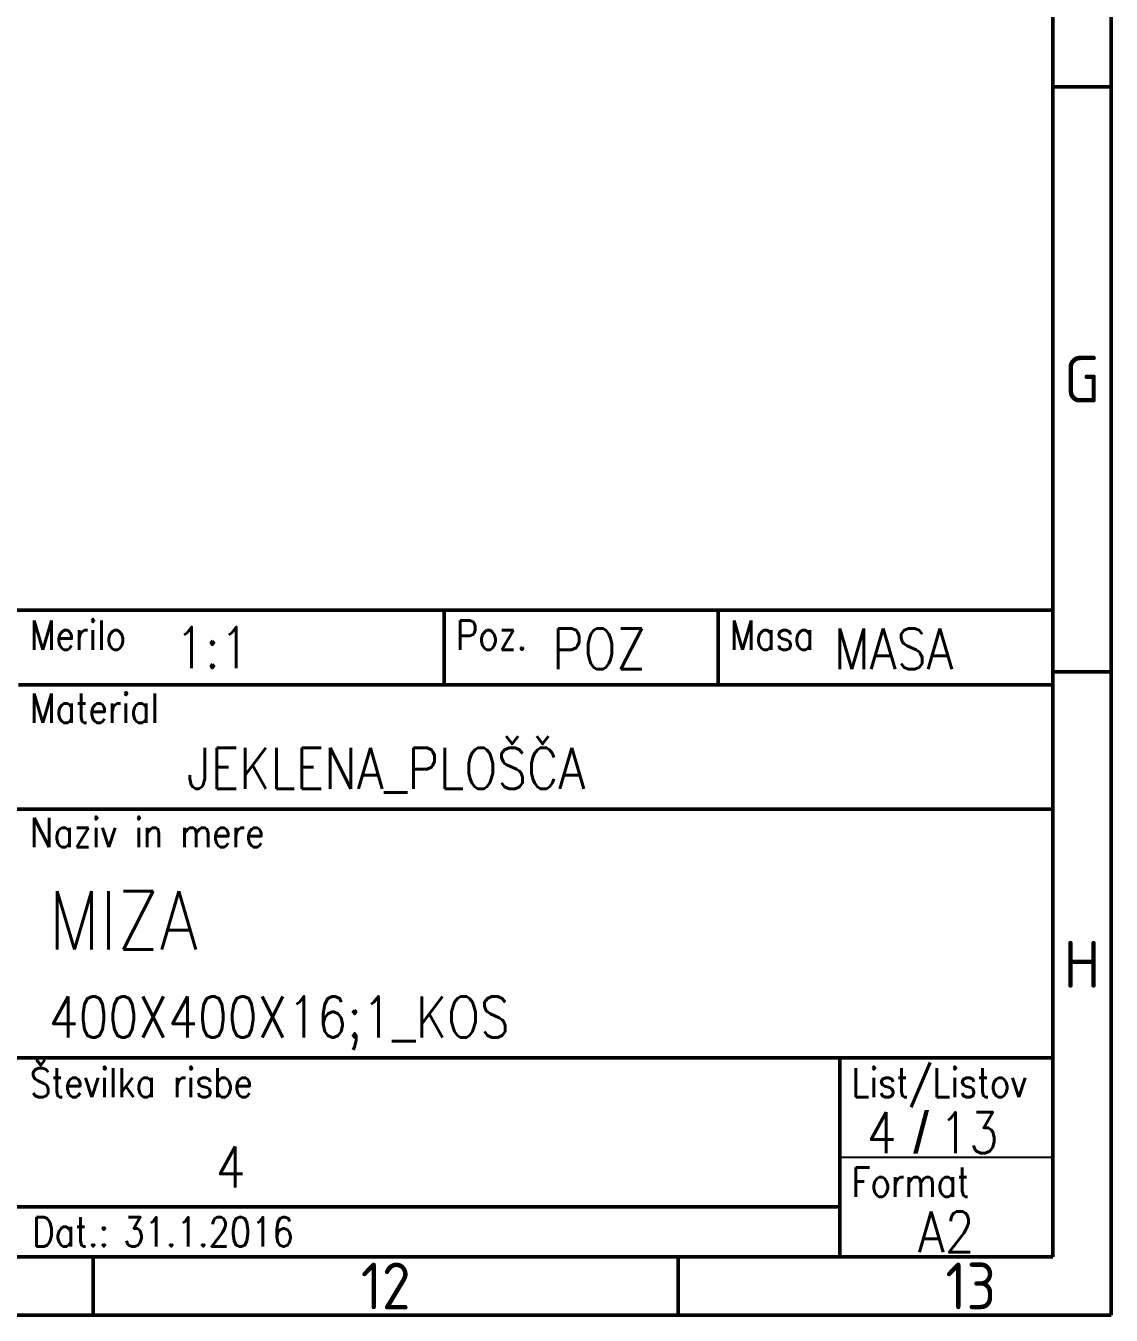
# Model space of a CAD drawing. Header units: millimetres. Extents: x 4633 to 6355, y 330 to 1560.
# Drawn here: x 6076.6 to 6354.8, y 330 to 660.6 of the extents above; entities that cross this region are included whole.
import ezdxf
from ezdxf.enums import TextEntityAlignment as Align

# ---------------------------------------------------------------- set-up
doc = ezdxf.new("R2010")
doc.units = ezdxf.units.MM
doc.header["$MEASUREMENT"] = 0
for name, color, linetype, lineweight in [('Crta_025', 5, 'Continuous', 25), ('Crta_035', 3, 'Continuous', 35), ('Crta_05', 1, 'Continuous', 50)]:
    doc.layers.add(name, color=color, linetype=linetype, lineweight=lineweight)
doc.layers.add('RAHM2', color=1, linetype='Continuous')
doc.styles.add('oznake', font='geniso.shx', dxfattribs={"height": 4})
doc.styles.get("Standard").update_dxf_attribs({"font": 'arial.ttf'})
doc.styles.add('TEHN_25', font='romans.shx', dxfattribs={"width": 0.85, "height": 2.5})
doc.styles.add('TEHN_35', font='romans.shx', dxfattribs={"width": 0.85, "height": 3.5})
doc.styles.add('TEHN_50', font='romans.shx', dxfattribs={"width": 0.85, "height": 5})

msp = doc.modelspace()

# ---------------------------------------------------------------- linework, layer by layer
at = {"layer": 'Crta_025'}
msp.add_line((6285.2439, 370.51815), (6339.8439, 370.51815), dxfattribs=at)
at = {"layer": 'Crta_05'}
for p, q in [((6354.8439, 330.01815), (6354.8439, 1560.01815)), ((6339.8439, 345.01815), (6339.8439, 1545.01815)), ((6354.8439, 645.01815), (6339.8439, 645.01815)), ((5778.2439, 510.76815), (6339.8439, 510.76815)), ((6183.8439, 510.76815), (6183.8439, 491.64315)), ((6254.0439, 510.76815), (6254.0439, 491.64315)), ((6354.8439, 495.01815), (6339.8439, 495.01815)), ((6074.6439, 491.64315), (6339.8439, 491.64315)), ((5778.2439, 459.76815), (6339.8439, 459.76815)), ((5942.0439, 396.01815), (6339.8439, 396.01815)), ((6285.2439, 396.01815), (6285.2439, 345.01815)), ((5778.2439, 357.76815), (6285.2439, 357.76815)), ((4647.8439, 345.01815), (6339.8439, 345.01815)), ((6093.8439, 345.01815), (6093.8439, 330.01815)), ((6243.8439, 345.01815), (6243.8439, 330.01815)), ((4632.8439, 330.01815), (6354.8439, 330.01815))]:
    msp.add_line(p, q, dxfattribs=at)

# ---------------------------------------------------------------- texts
at = {"layer": 'Crta_025', "style": 'TEHN_25', "width": 0.85}
for s, p in [('Merilo', (6077.6439, 500.64315)), ('Poz.', (6186.8439, 500.64315)), ('Masa', (6257.0439, 500.64315)), ('Material', (6077.6439, 481.89315)), ('Naziv in mere', (6077.6439, 450.01815)), ('Številka risbe', (6077.6439, 385.89315)), ('List/Listov', (6288.2439, 385.89315)), ('Format', (6288.2439, 360.39315)), ('Dat.:', (6078.2439, 347.64315))]:
    msp.add_text(s, height=7.5, dxfattribs=at).set_placement(p)
msp.add_attdef('31.1.2016', (6101.5467, 347.64315), '4-13_1KOS.dwg', height=7.5, dxfattribs=at)
at = {"layer": 'Crta_035'}
msp.add_text('/', height=10.5, dxfattribs=at).set_placement((6304.06385, 371.56815))
at = {"layer": 'Crta_035', "style": 'TEHN_35', "width": 0.85}
for tag, p, s in [('1:1', (6114.8439, 495.95565), '1:1'), ('POZ', (6211.52015, 495.63343), ''), ('MASA', (6283.77849, 495.63343), ''), ('JEKLENA_PLOŠČA', (6117.8439, 465.01815), ''), ('400X400X16;1_KOS', (6082.4439, 401.26815), ''), ('13', (6310.70585, 371.56815), '1')]:
    msp.add_attdef(tag, p, s, height=10.5, dxfattribs=at)
msp.add_attdef('4', text='1', height=10.5, dxfattribs=at).set_placement((6299.82646, 371.56815), align=Align.RIGHT)
msp.add_attdef('A2', text='----', height=10.5, dxfattribs=at).set_placement((6312.5439, 346.14315), align=Align.CENTER)
at = {"layer": 'Crta_05', "width": 0.85}
for tag, p, s, height, style in [('MIZA', (6082.4439, 423.76815), '----', 15, 'TEHN_50'), ('4', (6125.26796, 362.74388), '', 10.5, 'TEHN_35')]:
    msp.add_attdef(tag, p, s, height=height, dxfattribs=dict(at, style=style))
at = {"layer": 'RAHM2', "char_height": 12, "attachment_point": 5, "style": 'oznake'}
for s, width, insert in [('G', 27.069035, (6347.3439, 570.01815)), ('H', 27.069035, (6347.3439, 420.01815)), ('12', 49.1380701, (6168.8439, 337.51815)), ('13', 49.1380701, (6318.8439, 337.51815))]:
    msp.add_mtext_dynamic_manual_height_columns(s, width=width, gutter_width=12.5, heights=[0], dxfattribs=dict(at, insert=insert))

doc.saveas('drawing.dxf')
